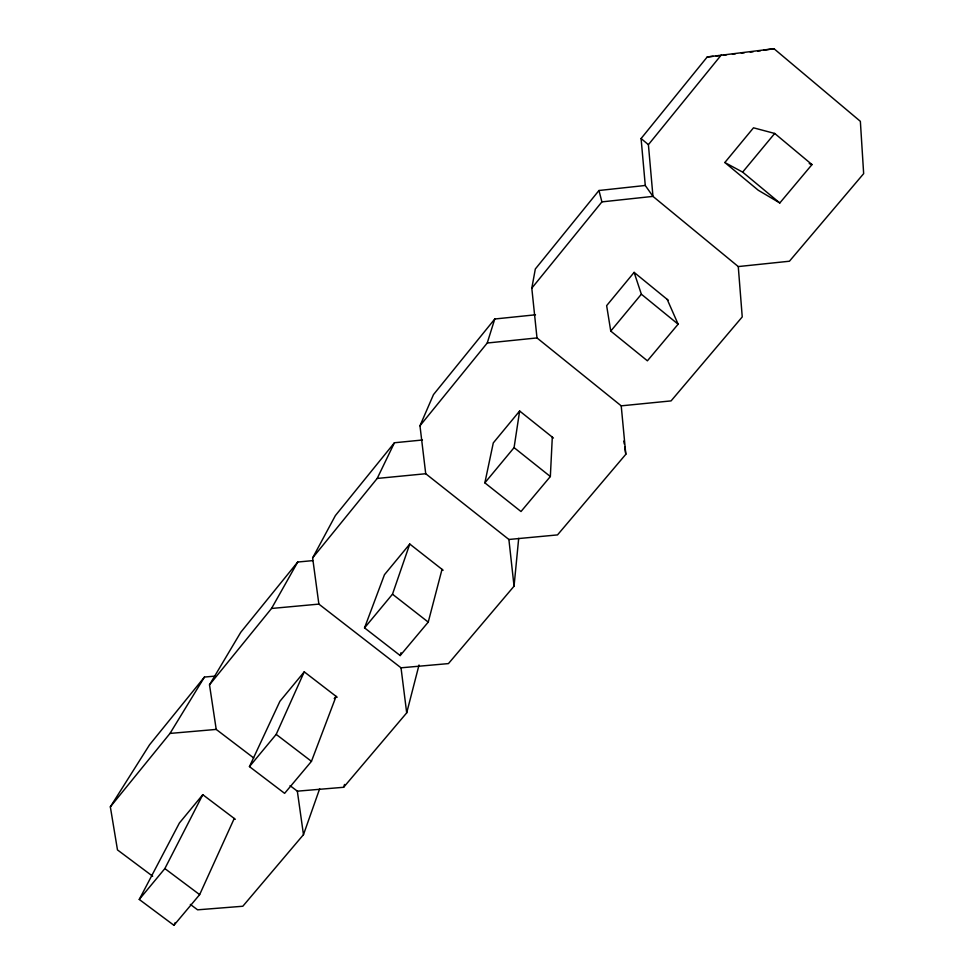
<?xml version="1.0" encoding="UTF-8"?>
<svg xmlns="http://www.w3.org/2000/svg" width="974" height="974" viewBox="0 0 974 974"><rect width="100%" height="100%" fill="white"/><g stroke="black" fill="none" stroke-linecap="round" stroke-linejoin="round"><path stroke-width="1.46" d="M553.439 438.044L519.641 411.004L493.282 442.914L484.857 482.848L521.005 511.52L550.347 476.529L552.307 437.131M253.751 757.991L216.216 729.416L209.507 684.819L271.539 608.47L318.875 604.111L401.02 667.811L448.442 663.598L514.053 586.19L518.692 538.33M484.857 482.848L514.077 447.626L519.641 411.004M738.268 266.572L742.237 316.915L671.074 400.898L621.217 405.841L536.991 337.929L531.804 288.158L535.323 268.994L598.961 190.502L645.275 185.474L652.97 196.383L738.268 266.572L789.427 261.227L863.658 173.64L860.359 121.324L773.977 48.7L707.221 56.967L641.087 138.539L645.275 185.474M290.069 785.641L297.338 791.168L343.627 787.284L406.694 712.871L419.027 665.011M443.158 570.228L409.774 544.04L384.462 574.697L364.544 627.877L400.192 655.551L428.243 622.106L442.026 569.352M400.192 655.551L401.032 652.69M621.217 405.841L625.807 454.31L557.505 534.909L508.891 539.474L425.723 473.729L419.977 425.784L487.231 343.018L494.768 318.997L535.481 314.797M343.627 787.284L344.54 784.447M364.544 627.877L392.485 594.201L409.774 544.04M190.32 904.383L197.6 909.826L242.818 906.246L303.474 834.669L319.667 788.77M337.199 697.214L304.241 671.841L279.915 701.292L249.454 766.611L284.615 793.347L311.461 761.339L336.091 696.361L334.216 698.614M419.977 425.784L433.491 394.592L494.768 318.997M249.454 766.611L276.19 734.384L304.241 671.841M235.343 819.292L202.787 794.687L179.399 823.006L139.258 899.452L173.932 925.3L199.646 894.631L234.247 818.464M173.932 925.3L175.198 922.585M318.875 604.111L312.63 557.895L377.194 478.441L394.433 442.756L422.424 440.005M139.258 899.452L164.862 868.577L202.787 794.687M312.63 557.895L335.373 515.599L394.433 442.756M271.539 608.47L297.727 562.035L312.63 560.634M209.507 684.819L240.785 632.26L297.727 562.035M152.687 876.235L117.477 849.912L110.342 806.849L170 733.422L204.467 677.052L215.047 676.114M110.342 806.849L149.533 744.818L204.467 677.052M531.804 288.158L601.908 201.886L652.97 196.383L648.404 144.676L721.539 54.654M668.347 300.321L634.123 272.379L606.644 305.641L610.759 331.087L647.406 360.818L678.123 324.196L667.19 299.383M724.839 162.524L753.499 127.813L774.707 133.45L811.999 164.582L779.809 202.969L758.235 190.222L724.839 162.524L742.638 172.118L779.809 202.969M610.759 331.087L641.355 294.209L634.123 272.379M742.638 172.118L774.707 133.45M757.626 51.135L760.609 50.697M763.579 50.246L773.977 48.7M707.221 56.967L713.151 56.297M716.109 55.956L719.08 55.615M723.524 55.116L726.494 54.775M732.424 54.106L735.382 53.765M741.311 53.095L744.282 52.754M750.211 52.085L753.182 51.744M487.231 343.018L536.991 337.929M377.194 478.441L425.723 473.729M170 733.422L216.216 729.416M809.224 163.595L811.999 164.582M164.862 868.577L199.646 894.631M276.19 734.384L311.461 761.339M392.485 594.201L428.243 622.106M514.077 447.626L550.347 476.529M641.355 294.209L678.123 324.196M641.087 138.539L648.404 144.676M598.961 190.502L601.908 201.886M623.835 441.064L624.273 444.01M624.711 446.956L625.807 454.31M297.338 791.168L303.474 834.669M401.02 667.811L406.694 712.871M508.891 539.474L514.053 586.19"/></g></svg>
